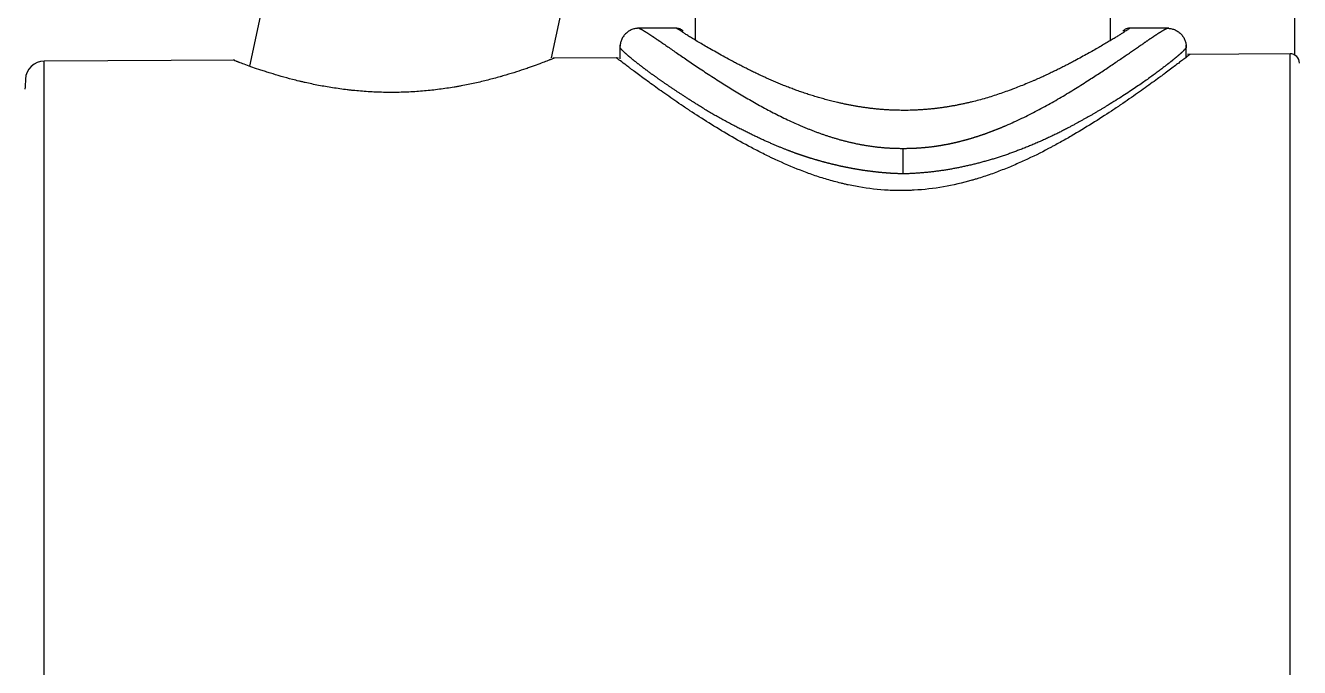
# Model space of a CAD drawing. Header units: millimetres. Extents: x 6110 to 6704, y -2661 to -1821.
# Drawn here: x 6313.88 to 6330.76, y -2224.73 to -2216.23 of the extents above; entities that cross this region are included whole.
import ezdxf

# ---------------------------------------------------------------- set-up
doc = ezdxf.new("R2010")
doc.units = ezdxf.units.MM
doc.header["$LTSCALE"] = 0.1
doc.linetypes.add('HIDDEN2', pattern=[4.7625, 3.175, -1.5875])
doc.layers.add('1', color=4, linetype='HIDDEN2', lineweight=13)
doc.layers.add('DIM', color=3, linetype='Continuous', lineweight=9)

msp = doc.modelspace()

# ---------------------------------------------------------------- hatches: boundary and pattern name
at = {"layer": 'DIM'}
h = msp.add_hatch(dxfattribs=at)
h.set_pattern_fill('ANSI31', color=2)
edge = h.paths.add_edge_path()
edge.add_line((6619.617, -2595.98), (6619.617, -1962.206))
edge.add_line((6634.617, -1966.11), (6619.617, -1966.11))
edge.add_line((6634.617, -2610.98), (6634.617, -1966.11))
edge.add_line((6634.617, -2610.98), (6184.457, -2610.98))
edge.add_line((6619.617, -2595.98), (6184.457, -2595.98))
edge.add_line((6184.457, -2610.98), (6184.457, -2595.98))

# ---------------------------------------------------------------- linework, layer by layer
at = {"layer": '1', "color": 7, "linetype": 'Continuous', "lineweight": -3}
for p, q in [((6322.757, -2170.522), (6322.757, -2216.425)), ((6328.257, -2216.428), (6328.257, -2177.359)), ((6330.696, -2216.622), (6330.696, -2179.129)), ((6317.267, -2214.827), (6316.854, -2216.768)), ((6320.852, -2216.66), (6321.208, -2214.984)), ((6322.511, -2216.267), (6321.99, -2216.267)), ((6329.029, -2216.267), (6328.496, -2216.267)), ((6321.759, -2216.493), (6321.759, -2216.672)), ((6329.259, -2216.651), (6329.259, -2216.493)), ((6330.634, -2216.605), (6329.276, -2216.613)), ((6330.634, -2226.555), (6330.634, -2216.605)), ((6316.656, -2216.688), (6314.133, -2216.703)), ((6314.133, -2226.457), (6314.133, -2216.703)), ((6321.737, -2216.657), (6320.87, -2216.663))]:
    msp.add_line(p, q, dxfattribs=at)
for centre, radius, start, end in [((6330.634, -2216.73), 0.125, 0, 90), ((6314.134, -2216.953), 0.25, 90.3395, 176.9052), ((6399.717, -2221.58), 85.957, 176.90517, 176.9959)]:
    msp.add_arc(centre, radius, start, end, dxfattribs=at)
for points, weights in [([(6322.009, -2216.267), (6321.763, -2216.268), (6321.759, -2216.514)], [1, 0.709732772095, 0.994685985126]), ([(6329.01, -2216.267), (6329.259, -2216.268), (6329.26, -2216.517)], [1, 0.707068831388, 1]), ([(6325.51, -2218.194), (6325.51, -2218), (6325.509, -2217.856)], [1, 0.931937188824, 1])]:
    msp.add_rational_spline(points, weights, degree=2, dxfattribs=at)
for points, knots in [([(6322.009, -2216.267), (6322.01, -2216.267), (6322.01, -2216.267), (6322.011, -2216.267), (6322.011, -2216.267), (6322.012, -2216.268), (6322.013, -2216.268), (6322.014, -2216.268), (6322.015, -2216.268), (6322.015, -2216.268), (6322.016, -2216.269), (6322.017, -2216.269), (6322.018, -2216.269), (6322.019, -2216.27), (6322.021, -2216.27), (6322.022, -2216.271), (6322.023, -2216.271), (6322.024, -2216.272), (6322.026, -2216.272), (6322.027, -2216.273), (6322.028, -2216.274), (6322.03, -2216.274), (6322.031, -2216.275), (6322.033, -2216.276), (6322.034, -2216.277), (6322.036, -2216.277), (6322.038, -2216.278), (6322.039, -2216.279), (6322.041, -2216.28), (6322.043, -2216.281), (6322.045, -2216.282), (6322.046, -2216.283), (6322.048, -2216.284), (6322.05, -2216.285), (6322.052, -2216.286), (6322.054, -2216.287), (6322.057, -2216.289), (6322.059, -2216.29), (6322.061, -2216.291), (6322.063, -2216.293), (6322.065, -2216.294), (6322.068, -2216.295), (6322.07, -2216.297), (6322.072, -2216.298), (6322.075, -2216.3), (6322.077, -2216.301), (6322.08, -2216.303), (6322.083, -2216.304), (6322.085, -2216.306), (6322.088, -2216.307), (6322.091, -2216.309), (6322.093, -2216.311), (6322.096, -2216.313), (6322.099, -2216.314), (6322.102, -2216.316), (6322.105, -2216.318), (6322.108, -2216.32), (6322.111, -2216.322), (6322.114, -2216.324), (6322.117, -2216.326), (6322.12, -2216.328), (6322.123, -2216.33), (6322.127, -2216.332), (6322.13, -2216.334), (6322.133, -2216.336), (6322.137, -2216.339), (6322.14, -2216.341), (6322.143, -2216.343), (6322.147, -2216.345), (6322.15, -2216.348), (6322.154, -2216.35), (6322.158, -2216.352), (6322.161, -2216.355), (6322.165, -2216.357), (6322.169, -2216.36), (6322.173, -2216.362), (6322.177, -2216.365), (6322.18, -2216.368), (6322.184, -2216.37), (6322.188, -2216.373), (6322.192, -2216.376), (6322.197, -2216.378), (6322.201, -2216.381), (6322.205, -2216.384), (6322.209, -2216.387), (6322.213, -2216.39), (6322.218, -2216.393), (6322.222, -2216.395), (6322.226, -2216.398), (6322.231, -2216.401), (6322.235, -2216.404), (6322.24, -2216.408), (6322.244, -2216.411), (6322.249, -2216.414), (6322.254, -2216.417), (6322.258, -2216.42), (6322.263, -2216.423), (6322.268, -2216.427), (6322.273, -2216.43), (6322.278, -2216.433), (6322.283, -2216.437), (6322.288, -2216.44), (6322.293, -2216.443), (6322.298, -2216.447), (6322.303, -2216.45), (6322.308, -2216.454), (6322.313, -2216.457), (6322.318, -2216.461), (6322.358, -2216.488), (6322.437, -2216.543), (6322.57, -2216.635), (6322.719, -2216.736), (6322.883, -2216.846), (6323.03, -2216.94), (6323.148, -2217.016), (6323.233, -2217.068), (6323.319, -2217.121), (6323.406, -2217.173), (6323.494, -2217.225), (6323.583, -2217.275), (6323.674, -2217.325), (6323.766, -2217.373), (6323.859, -2217.421), (6323.953, -2217.467), (6324.048, -2217.511), (6324.12, -2217.543), (6324.166, -2217.562), (6324.187, -2217.571), (6324.207, -2217.58), (6324.228, -2217.588), (6324.249, -2217.597), (6324.269, -2217.605), (6324.29, -2217.613), (6324.311, -2217.621), (6324.332, -2217.629), (6324.352, -2217.637), (6324.373, -2217.645), (6324.394, -2217.652), (6324.414, -2217.66), (6324.435, -2217.667), (6324.456, -2217.674), (6324.477, -2217.681), (6324.497, -2217.688), (6324.518, -2217.695), (6324.539, -2217.702), (6324.559, -2217.708), (6324.58, -2217.715), (6324.601, -2217.721), (6324.621, -2217.727), (6324.642, -2217.733), (6324.663, -2217.739), (6324.683, -2217.745), (6324.704, -2217.75), (6324.725, -2217.756), (6324.745, -2217.761), (6324.766, -2217.766), (6324.787, -2217.771), (6324.808, -2217.776), (6324.828, -2217.781), (6324.849, -2217.786), (6324.87, -2217.79), (6324.89, -2217.795), (6324.911, -2217.799), (6324.932, -2217.803), (6324.952, -2217.807), (6324.973, -2217.81), (6324.994, -2217.814), (6325.014, -2217.818), (6325.035, -2217.821), (6325.055, -2217.824), (6325.076, -2217.827), (6325.097, -2217.83), (6325.117, -2217.833), (6325.138, -2217.835), (6325.159, -2217.838), (6325.179, -2217.84), (6325.2, -2217.842), (6325.221, -2217.844), (6325.241, -2217.846), (6325.262, -2217.848), (6325.283, -2217.849), (6325.303, -2217.851), (6325.324, -2217.852), (6325.344, -2217.853), (6325.365, -2217.854), (6325.386, -2217.855), (6325.406, -2217.856), (6325.427, -2217.856), (6325.448, -2217.856), (6325.468, -2217.857), (6325.489, -2217.857), (6325.503, -2217.857), (6325.509, -2217.857)], [0, 0, 0, 0, 0.002262, 0.004523, 0.006785, 0.009047, 0.011308, 0.013571, 0.015833, 0.018095, 0.020358, 0.022621, 0.024885, 0.027148, 0.029412, 0.031677, 0.033942, 0.036207, 0.038473, 0.040739, 0.043005, 0.045273, 0.04754, 0.049809, 0.052078, 0.054347, 0.056617, 0.058888, 0.06116, 0.063432, 0.065705, 0.067979, 0.070254, 0.07253, 0.074806, 0.077083, 0.079361, 0.081641, 0.083921, 0.086202, 0.088484, 0.090767, 0.093051, 0.095336, 0.097622, 0.09991, 0.102198, 0.104488, 0.106779, 0.109071, 0.111365, 0.11366, 0.115956, 0.118253, 0.120552, 0.122852, 0.125153, 0.127456, 0.129761, 0.132067, 0.134374, 0.136683, 0.138993, 0.141305, 0.143619, 0.145934, 0.148251, 0.150569, 0.152889, 0.155211, 0.157535, 0.15986, 0.162187, 0.164516, 0.166847, 0.16918, 0.171514, 0.173851, 0.176189, 0.178529, 0.180871, 0.183216, 0.185562, 0.18791, 0.19026, 0.192613, 0.194967, 0.197324, 0.199683, 0.202044, 0.204407, 0.206772, 0.20914, 0.21151, 0.213882, 0.216256, 0.218633, 0.221012, 0.223394, 0.225777, 0.228164, 0.230553, 0.232944, 0.235337, 0.237734, 0.240132, 0.242533, 0.244937, 0.247344, 0.296539, 0.346003, 0.395911, 0.44643, 0.497724, 0.52031, 0.542574, 0.56453, 0.586192, 0.607573, 0.628689, 0.649554, 0.670184, 0.690596, 0.710807, 0.730834, 0.750695, 0.754911, 0.759108, 0.763286, 0.767446, 0.771588, 0.775712, 0.779817, 0.783905, 0.787976, 0.79203, 0.796067, 0.800087, 0.80409, 0.808077, 0.812049, 0.816004, 0.819945, 0.82387, 0.827779, 0.831675, 0.835556, 0.839422, 0.843275, 0.847114, 0.85094, 0.854752, 0.858552, 0.862339, 0.866114, 0.869877, 0.873629, 0.877369, 0.881098, 0.884816, 0.888523, 0.892221, 0.895908, 0.899586, 0.903255, 0.906915, 0.910566, 0.914209, 0.917844, 0.921471, 0.925091, 0.928704, 0.93231, 0.935909, 0.939503, 0.943091, 0.946674, 0.950251, 0.953824, 0.957393, 0.960957, 0.964518, 0.968076, 0.97163, 0.975182, 0.978732, 0.982279, 0.985825, 0.98937, 0.992914, 0.996457, 1, 1, 1, 1]), ([(6328.51, -2216.267), (6328.51, -2216.267), (6328.51, -2216.267), (6328.508, -2216.269), (6328.499, -2216.276), (6328.485, -2216.285), (6328.465, -2216.299), (6328.439, -2216.316), (6328.408, -2216.336), (6328.371, -2216.359), (6328.328, -2216.386), (6328.28, -2216.415), (6328.226, -2216.448), (6328.166, -2216.483), (6328.1, -2216.521), (6328.029, -2216.562), (6327.953, -2216.605), (6327.87, -2216.65), (6327.803, -2216.686), (6327.755, -2216.712), (6327.727, -2216.727), (6327.698, -2216.742), (6327.669, -2216.757), (6327.64, -2216.772), (6327.61, -2216.787), (6327.58, -2216.802), (6327.55, -2216.817), (6327.519, -2216.832), (6327.487, -2216.847), (6327.456, -2216.862), (6327.423, -2216.878), (6327.391, -2216.893), (6327.358, -2216.908), (6327.324, -2216.923), (6327.291, -2216.938), (6327.256, -2216.953), (6327.205, -2216.975), (6327.136, -2217.005), (6327.049, -2217.04), (6326.961, -2217.074), (6326.872, -2217.106), (6326.784, -2217.137), (6326.694, -2217.166), (6326.604, -2217.193), (6326.513, -2217.219), (6326.437, -2217.238), (6326.375, -2217.253), (6326.328, -2217.263), (6326.281, -2217.273), (6326.235, -2217.283), (6326.188, -2217.292), (6326.141, -2217.3), (6326.094, -2217.308), (6326.047, -2217.315), (6326, -2217.322), (6325.954, -2217.328), (6325.907, -2217.333), (6325.86, -2217.338), (6325.813, -2217.342), (6325.766, -2217.345), (6325.719, -2217.348), (6325.672, -2217.351), (6325.625, -2217.353), (6325.578, -2217.354), (6325.531, -2217.354), (6325.485, -2217.354), (6325.438, -2217.353), (6325.391, -2217.352), (6325.344, -2217.35), (6325.297, -2217.348), (6325.25, -2217.344), (6325.203, -2217.341), (6325.156, -2217.336), (6325.109, -2217.331), (6325.062, -2217.326), (6325.015, -2217.319), (6324.968, -2217.313), (6324.921, -2217.305), (6324.874, -2217.297), (6324.827, -2217.289), (6324.78, -2217.28), (6324.733, -2217.27), (6324.686, -2217.26), (6324.63, -2217.247), (6324.567, -2217.232), (6324.495, -2217.213), (6324.425, -2217.194), (6324.356, -2217.174), (6324.287, -2217.153), (6324.219, -2217.131), (6324.152, -2217.108), (6324.086, -2217.085), (6324.021, -2217.06), (6323.957, -2217.036), (6323.893, -2217.01), (6323.83, -2216.984), (6323.768, -2216.957), (6323.707, -2216.93), (6323.647, -2216.903), (6323.588, -2216.875), (6323.529, -2216.847), (6323.472, -2216.819), (6323.415, -2216.79), (6323.359, -2216.762), (6323.304, -2216.733), (6323.233, -2216.695), (6323.147, -2216.65), (6323.053, -2216.597), (6322.965, -2216.548), (6322.886, -2216.502), (6322.814, -2216.46), (6322.749, -2216.421), (6322.692, -2216.386), (6322.643, -2216.355), (6322.602, -2216.328), (6322.568, -2216.306), (6322.541, -2216.289), (6322.523, -2216.276), (6322.512, -2216.269), (6322.51, -2216.267), (6322.51, -2216.267)], [0, 0, 0, 0, 0.002467, 0.016317, 0.030077, 0.043771, 0.057424, 0.07106, 0.084706, 0.098386, 0.112124, 0.125946, 0.139875, 0.153936, 0.16815, 0.18254, 0.197128, 0.211934, 0.226977, 0.231563, 0.236145, 0.240723, 0.245297, 0.249869, 0.25444, 0.259009, 0.263578, 0.268147, 0.272718, 0.27729, 0.281865, 0.286443, 0.291024, 0.295611, 0.300202, 0.3048, 0.309404, 0.320715, 0.331828, 0.342752, 0.353501, 0.364085, 0.374518, 0.384812, 0.394982, 0.405041, 0.410147, 0.415218, 0.420255, 0.425261, 0.430237, 0.435184, 0.440106, 0.445003, 0.449878, 0.454733, 0.459569, 0.464388, 0.469194, 0.473986, 0.478769, 0.483543, 0.488311, 0.493075, 0.497836, 0.502598, 0.507362, 0.51213, 0.516904, 0.521687, 0.52648, 0.531286, 0.536106, 0.540943, 0.545798, 0.550674, 0.555572, 0.560494, 0.565443, 0.570419, 0.575426, 0.580465, 0.585536, 0.590644, 0.598527, 0.606405, 0.614282, 0.622163, 0.630055, 0.637963, 0.645892, 0.653847, 0.661834, 0.669858, 0.677924, 0.686037, 0.694202, 0.702425, 0.710709, 0.71906, 0.727482, 0.73598, 0.744557, 0.753219, 0.761969, 0.770812, 0.788207, 0.805314, 0.822167, 0.8388, 0.855248, 0.871549, 0.887741, 0.903861, 0.919951, 0.936048, 0.952193, 0.968424, 0.984781, 1, 1, 1, 1]), ([(6322.598, -2216.304), (6322.592, -2216.298), (6322.579, -2216.287), (6322.556, -2216.276), (6322.533, -2216.269), (6322.517, -2216.268), (6322.51, -2216.268)], [0, 0, 0, 0, 0.26286, 0.520028, 0.766892, 1, 1, 1, 1]), ([(6325.509, -2217.857), (6325.513, -2217.857), (6325.521, -2217.857), (6325.532, -2217.857), (6325.544, -2217.857), (6325.555, -2217.857), (6325.567, -2217.856), (6325.578, -2217.856), (6325.589, -2217.856), (6325.601, -2217.856), (6325.612, -2217.856), (6325.624, -2217.855), (6325.635, -2217.855), (6325.646, -2217.854), (6325.658, -2217.854), (6325.669, -2217.853), (6325.681, -2217.853), (6325.692, -2217.852), (6325.704, -2217.851), (6325.715, -2217.851), (6325.726, -2217.85), (6325.738, -2217.849), (6325.749, -2217.848), (6325.761, -2217.847), (6325.772, -2217.847), (6325.784, -2217.846), (6325.795, -2217.845), (6325.806, -2217.843), (6325.818, -2217.842), (6325.829, -2217.841), (6325.841, -2217.84), (6325.852, -2217.839), (6325.864, -2217.837), (6325.875, -2217.836), (6325.886, -2217.835), (6325.898, -2217.833), (6325.909, -2217.832), (6325.921, -2217.83), (6325.932, -2217.829), (6325.944, -2217.827), (6325.955, -2217.825), (6325.966, -2217.824), (6325.978, -2217.822), (6325.989, -2217.82), (6326.001, -2217.818), (6326.012, -2217.816), (6326.024, -2217.814), (6326.035, -2217.812), (6326.047, -2217.81), (6326.058, -2217.808), (6326.069, -2217.806), (6326.081, -2217.804), (6326.092, -2217.802), (6326.104, -2217.8), (6326.115, -2217.797), (6326.127, -2217.795), (6326.138, -2217.793), (6326.15, -2217.79), (6326.161, -2217.788), (6326.172, -2217.785), (6326.184, -2217.783), (6326.195, -2217.78), (6326.207, -2217.777), (6326.218, -2217.775), (6326.23, -2217.772), (6326.241, -2217.769), (6326.253, -2217.766), (6326.264, -2217.764), (6326.275, -2217.761), (6326.287, -2217.758), (6326.298, -2217.755), (6326.31, -2217.752), (6326.321, -2217.749), (6326.333, -2217.745), (6326.344, -2217.742), (6326.356, -2217.739), (6326.367, -2217.736), (6326.379, -2217.733), (6326.39, -2217.729), (6326.402, -2217.726), (6326.413, -2217.723), (6326.424, -2217.719), (6326.436, -2217.716), (6326.447, -2217.712), (6326.459, -2217.708), (6326.47, -2217.705), (6326.482, -2217.701), (6326.493, -2217.698), (6326.505, -2217.694), (6326.516, -2217.69), (6326.528, -2217.686), (6326.539, -2217.682), (6326.551, -2217.679), (6326.562, -2217.675), (6326.574, -2217.671), (6326.585, -2217.667), (6326.597, -2217.663), (6326.608, -2217.658), (6326.619, -2217.654), (6326.631, -2217.65), (6326.642, -2217.646), (6326.654, -2217.642), (6326.665, -2217.637), (6326.677, -2217.633), (6326.688, -2217.629), (6326.7, -2217.624), (6326.711, -2217.62), (6326.723, -2217.616), (6326.734, -2217.611), (6326.746, -2217.607), (6326.757, -2217.602), (6326.769, -2217.597), (6326.78, -2217.593), (6326.792, -2217.588), (6326.803, -2217.583), (6326.815, -2217.579), (6326.826, -2217.574), (6326.838, -2217.569), (6326.849, -2217.564), (6326.861, -2217.559), (6326.904, -2217.541), (6326.978, -2217.508), (6327.082, -2217.459), (6327.184, -2217.409), (6327.285, -2217.357), (6327.385, -2217.304), (6327.483, -2217.249), (6327.58, -2217.193), (6327.675, -2217.136), (6327.769, -2217.079), (6327.862, -2217.021), (6327.949, -2216.966), (6328.03, -2216.914), (6328.104, -2216.866), (6328.176, -2216.818), (6328.245, -2216.773), (6328.311, -2216.728), (6328.374, -2216.685), (6328.435, -2216.644), (6328.493, -2216.604), (6328.548, -2216.566), (6328.6, -2216.53), (6328.65, -2216.496), (6328.685, -2216.472), (6328.707, -2216.456), (6328.718, -2216.449), (6328.729, -2216.442), (6328.739, -2216.435), (6328.749, -2216.428), (6328.759, -2216.421), (6328.769, -2216.414), (6328.779, -2216.408), (6328.788, -2216.401), (6328.797, -2216.395), (6328.806, -2216.389), (6328.815, -2216.383), (6328.824, -2216.377), (6328.832, -2216.372), (6328.841, -2216.366), (6328.849, -2216.361), (6328.857, -2216.356), (6328.864, -2216.35), (6328.872, -2216.346), (6328.879, -2216.341), (6328.886, -2216.336), (6328.893, -2216.332), (6328.9, -2216.327), (6328.906, -2216.323), (6328.913, -2216.319), (6328.919, -2216.315), (6328.925, -2216.311), (6328.93, -2216.308), (6328.936, -2216.304), (6328.941, -2216.301), (6328.947, -2216.298), (6328.952, -2216.295), (6328.956, -2216.292), (6328.961, -2216.29), (6328.965, -2216.287), (6328.97, -2216.285), (6328.974, -2216.282), (6328.977, -2216.28), (6328.981, -2216.278), (6328.984, -2216.277), (6328.988, -2216.275), (6328.991, -2216.273), (6328.994, -2216.272), (6328.996, -2216.271), (6328.999, -2216.27), (6329.001, -2216.269), (6329.003, -2216.268), (6329.005, -2216.268), (6329.007, -2216.268), (6329.008, -2216.267), (6329.009, -2216.267), (6329.009, -2216.267)], [0, 0, 0, 0, 0.001961, 0.003921, 0.005882, 0.007843, 0.009804, 0.011765, 0.013727, 0.015689, 0.017652, 0.019615, 0.021579, 0.023544, 0.025509, 0.027475, 0.029441, 0.031409, 0.033377, 0.035347, 0.037317, 0.039289, 0.041262, 0.043236, 0.045212, 0.047188, 0.049166, 0.051146, 0.053127, 0.05511, 0.057094, 0.05908, 0.061068, 0.063057, 0.065049, 0.067042, 0.069037, 0.071035, 0.073034, 0.075036, 0.077039, 0.079045, 0.081054, 0.083064, 0.085077, 0.087093, 0.089111, 0.091132, 0.093155, 0.095181, 0.09721, 0.099241, 0.101276, 0.103313, 0.105353, 0.107396, 0.109442, 0.111492, 0.113544, 0.1156, 0.117659, 0.119721, 0.121787, 0.123856, 0.125929, 0.128005, 0.130084, 0.132168, 0.134255, 0.136345, 0.13844, 0.140538, 0.14264, 0.144746, 0.146856, 0.14897, 0.151088, 0.15321, 0.155336, 0.157466, 0.159601, 0.16174, 0.163883, 0.166031, 0.168183, 0.170339, 0.1725, 0.174666, 0.176836, 0.179011, 0.18119, 0.183374, 0.185563, 0.187757, 0.189955, 0.192159, 0.194367, 0.196581, 0.198799, 0.201023, 0.203251, 0.205485, 0.207724, 0.209968, 0.212217, 0.214472, 0.216732, 0.218997, 0.221268, 0.223544, 0.225826, 0.228113, 0.230406, 0.232704, 0.235008, 0.237318, 0.239634, 0.241955, 0.244282, 0.246614, 0.248953, 0.270588, 0.292431, 0.314505, 0.336834, 0.359438, 0.38234, 0.405559, 0.429115, 0.453027, 0.477311, 0.501986, 0.523443, 0.544765, 0.565964, 0.587052, 0.60804, 0.628941, 0.649766, 0.670529, 0.691241, 0.711915, 0.732564, 0.7532, 0.758216, 0.763223, 0.768218, 0.773204, 0.778179, 0.783145, 0.788102, 0.793049, 0.797986, 0.802915, 0.807836, 0.812747, 0.817651, 0.822546, 0.827433, 0.832313, 0.837186, 0.842051, 0.846909, 0.85176, 0.856605, 0.861443, 0.866275, 0.871102, 0.875922, 0.880737, 0.885547, 0.890352, 0.895152, 0.899948, 0.904739, 0.909526, 0.914309, 0.919088, 0.923864, 0.928637, 0.933407, 0.938174, 0.942938, 0.947701, 0.952461, 0.957219, 0.961976, 0.966731, 0.971485, 0.976239, 0.980991, 0.985744, 0.990496, 0.995248, 1, 1, 1, 1]), ([(6328.509, -2216.267), (6328.502, -2216.267), (6328.486, -2216.269), (6328.463, -2216.275), (6328.44, -2216.287), (6328.427, -2216.298), (6328.421, -2216.304)], [0, 0, 0, 0, 0.23308, 0.480082, 0.737322, 1, 1, 1, 1]), ([(6325.509, -2218.194), (6325.505, -2218.194), (6325.497, -2218.194), (6325.485, -2218.194), (6325.472, -2218.193), (6325.46, -2218.193), (6325.448, -2218.192), (6325.435, -2218.192), (6325.423, -2218.191), (6325.41, -2218.191), (6325.398, -2218.19), (6325.385, -2218.19), (6325.373, -2218.189), (6325.36, -2218.188), (6325.348, -2218.188), (6325.335, -2218.187), (6325.322, -2218.186), (6325.31, -2218.185), (6325.297, -2218.184), (6325.285, -2218.183), (6325.272, -2218.182), (6325.259, -2218.181), (6325.247, -2218.18), (6325.234, -2218.179), (6325.221, -2218.178), (6325.208, -2218.176), (6325.196, -2218.175), (6325.183, -2218.174), (6325.17, -2218.173), (6325.157, -2218.171), (6325.145, -2218.17), (6325.132, -2218.168), (6325.119, -2218.167), (6325.106, -2218.165), (6325.093, -2218.164), (6325.081, -2218.162), (6325.068, -2218.16), (6325.055, -2218.159), (6325.042, -2218.157), (6325.029, -2218.155), (6325.016, -2218.153), (6325.003, -2218.152), (6324.99, -2218.15), (6324.977, -2218.148), (6324.964, -2218.146), (6324.952, -2218.144), (6324.939, -2218.142), (6324.926, -2218.14), (6324.913, -2218.137), (6324.9, -2218.135), (6324.887, -2218.133), (6324.874, -2218.131), (6324.861, -2218.128), (6324.847, -2218.126), (6324.834, -2218.124), (6324.821, -2218.121), (6324.808, -2218.119), (6324.795, -2218.116), (6324.782, -2218.114), (6324.769, -2218.111), (6324.756, -2218.109), (6324.743, -2218.106), (6324.73, -2218.103), (6324.717, -2218.1), (6324.704, -2218.098), (6324.69, -2218.095), (6324.677, -2218.092), (6324.664, -2218.089), (6324.651, -2218.086), (6324.638, -2218.083), (6324.625, -2218.08), (6324.612, -2218.077), (6324.598, -2218.074), (6324.585, -2218.071), (6324.572, -2218.067), (6324.559, -2218.064), (6324.546, -2218.061), (6324.532, -2218.058), (6324.519, -2218.054), (6324.506, -2218.051), (6324.493, -2218.047), (6324.48, -2218.044), (6324.466, -2218.04), (6324.453, -2218.037), (6324.44, -2218.033), (6324.427, -2218.03), (6324.414, -2218.026), (6324.4, -2218.022), (6324.387, -2218.018), (6324.374, -2218.015), (6324.361, -2218.011), (6324.348, -2218.007), (6324.334, -2218.003), (6324.321, -2217.999), (6324.308, -2217.995), (6324.295, -2217.991), (6324.281, -2217.987), (6324.268, -2217.983), (6324.255, -2217.979), (6324.242, -2217.974), (6324.229, -2217.97), (6324.215, -2217.966), (6324.202, -2217.961), (6324.189, -2217.957), (6324.176, -2217.953), (6324.162, -2217.948), (6324.149, -2217.944), (6324.136, -2217.939), (6324.123, -2217.935), (6324.11, -2217.93), (6324.097, -2217.925), (6324.083, -2217.921), (6324.07, -2217.916), (6324.057, -2217.911), (6324.044, -2217.906), (6324.031, -2217.901), (6324.017, -2217.896), (6324.004, -2217.892), (6323.991, -2217.887), (6323.978, -2217.882), (6323.957, -2217.874), (6323.928, -2217.862), (6323.891, -2217.847), (6323.852, -2217.831), (6323.811, -2217.814), (6323.768, -2217.795), (6323.724, -2217.776), (6323.678, -2217.756), (6323.631, -2217.734), (6323.583, -2217.712), (6323.533, -2217.688), (6323.481, -2217.663), (6323.429, -2217.638), (6323.375, -2217.611), (6323.32, -2217.583), (6323.264, -2217.554), (6323.208, -2217.524), (6323.15, -2217.493), (6323.092, -2217.461), (6323.033, -2217.428), (6322.973, -2217.394), (6322.913, -2217.358), (6322.853, -2217.322), (6322.807, -2217.293), (6322.774, -2217.272), (6322.754, -2217.26), (6322.734, -2217.247), (6322.715, -2217.235), (6322.696, -2217.223), (6322.677, -2217.211), (6322.659, -2217.199), (6322.64, -2217.187), (6322.622, -2217.175), (6322.604, -2217.163), (6322.586, -2217.152), (6322.569, -2217.14), (6322.552, -2217.129), (6322.535, -2217.118), (6322.518, -2217.107), (6322.501, -2217.096), (6322.485, -2217.085), (6322.469, -2217.074), (6322.453, -2217.063), (6322.437, -2217.053), (6322.421, -2217.042), (6322.406, -2217.032), (6322.391, -2217.022), (6322.376, -2217.012), (6322.362, -2217.002), (6322.347, -2216.992), (6322.333, -2216.982), (6322.319, -2216.972), (6322.305, -2216.963), (6322.292, -2216.953), (6322.278, -2216.944), (6322.265, -2216.935), (6322.252, -2216.925), (6322.239, -2216.916), (6322.227, -2216.907), (6322.214, -2216.898), (6322.202, -2216.89), (6322.19, -2216.881), (6322.178, -2216.873), (6322.167, -2216.864), (6322.156, -2216.856), (6322.144, -2216.848), (6322.133, -2216.84), (6322.123, -2216.832), (6322.112, -2216.824), (6322.102, -2216.816), (6322.091, -2216.808), (6322.081, -2216.801), (6322.071, -2216.793), (6322.062, -2216.786), (6322.052, -2216.779), (6322.043, -2216.772), (6322.033, -2216.764), (6322.023, -2216.756), (6322.012, -2216.748), (6322.002, -2216.74), (6321.992, -2216.732), (6321.982, -2216.724), (6321.972, -2216.716), (6321.962, -2216.708), (6321.953, -2216.701), (6321.944, -2216.694), (6321.935, -2216.687), (6321.926, -2216.68), (6321.918, -2216.673), (6321.91, -2216.666), (6321.902, -2216.659), (6321.894, -2216.653), (6321.886, -2216.647), (6321.879, -2216.641), (6321.872, -2216.635), (6321.865, -2216.629), (6321.859, -2216.623), (6321.852, -2216.617), (6321.846, -2216.612), (6321.84, -2216.607), (6321.834, -2216.602), (6321.829, -2216.597), (6321.823, -2216.592), (6321.818, -2216.587), (6321.813, -2216.582), (6321.809, -2216.578), (6321.804, -2216.574), (6321.8, -2216.57), (6321.796, -2216.566), (6321.792, -2216.562), (6321.789, -2216.558), (6321.785, -2216.555), (6321.782, -2216.551), (6321.779, -2216.548), (6321.776, -2216.545), (6321.774, -2216.542), (6321.772, -2216.539), (6321.769, -2216.536), (6321.768, -2216.534), (6321.766, -2216.531), (6321.764, -2216.529), (6321.763, -2216.527), (6321.762, -2216.525), (6321.761, -2216.523), (6321.76, -2216.521), (6321.76, -2216.52), (6321.76, -2216.519), (6321.76, -2216.518), (6321.759, -2216.517)], [0, 0, 0, 0, 0.002005, 0.004013, 0.006024, 0.008038, 0.010055, 0.012075, 0.014099, 0.016125, 0.018154, 0.020187, 0.022222, 0.024261, 0.026303, 0.028349, 0.030397, 0.032449, 0.034504, 0.036562, 0.038624, 0.040689, 0.042757, 0.044829, 0.046904, 0.048982, 0.051064, 0.05315, 0.055239, 0.057331, 0.059427, 0.061526, 0.063629, 0.065735, 0.067845, 0.069959, 0.072076, 0.074197, 0.076322, 0.07845, 0.080582, 0.082717, 0.084857, 0.087, 0.089146, 0.091297, 0.093451, 0.095609, 0.097771, 0.099937, 0.102107, 0.10428, 0.106458, 0.108639, 0.110824, 0.113014, 0.115207, 0.117404, 0.119605, 0.12181, 0.124019, 0.126233, 0.12845, 0.130671, 0.132897, 0.135126, 0.13736, 0.139597, 0.141839, 0.144085, 0.146336, 0.14859, 0.150849, 0.153112, 0.155379, 0.15765, 0.159926, 0.162205, 0.16449, 0.166778, 0.169071, 0.171368, 0.173669, 0.175975, 0.178285, 0.1806, 0.182919, 0.185243, 0.18757, 0.189903, 0.19224, 0.194581, 0.196927, 0.199277, 0.201631, 0.203991, 0.206355, 0.208723, 0.211096, 0.213473, 0.215855, 0.218242, 0.220634, 0.223029, 0.22543, 0.227835, 0.230245, 0.23266, 0.235079, 0.237503, 0.239932, 0.242365, 0.244803, 0.247246, 0.249694, 0.252146, 0.254604, 0.257066, 0.259532, 0.262004, 0.26448, 0.271254, 0.278411, 0.285954, 0.293882, 0.302195, 0.310893, 0.319978, 0.329448, 0.339303, 0.349545, 0.360173, 0.371187, 0.382587, 0.394374, 0.406547, 0.419106, 0.432051, 0.445384, 0.459102, 0.473207, 0.487699, 0.502578, 0.517843, 0.522992, 0.52812, 0.533227, 0.538312, 0.543376, 0.548418, 0.55344, 0.55844, 0.563419, 0.568376, 0.573313, 0.578228, 0.583122, 0.587995, 0.592847, 0.597677, 0.602487, 0.607275, 0.612043, 0.616789, 0.621515, 0.626219, 0.630903, 0.635566, 0.640208, 0.644829, 0.649429, 0.654008, 0.658567, 0.663104, 0.667621, 0.672118, 0.676593, 0.681048, 0.685483, 0.689897, 0.69429, 0.698663, 0.703015, 0.707347, 0.711658, 0.715949, 0.72022, 0.72447, 0.7287, 0.732909, 0.737099, 0.741268, 0.745417, 0.749546, 0.753655, 0.757744, 0.761812, 0.766775, 0.771724, 0.776661, 0.781584, 0.786494, 0.791392, 0.796276, 0.801148, 0.806008, 0.810854, 0.815689, 0.820511, 0.825321, 0.830118, 0.834904, 0.839677, 0.844439, 0.849189, 0.853927, 0.858654, 0.863369, 0.868073, 0.872766, 0.877447, 0.882117, 0.886776, 0.891425, 0.896062, 0.900689, 0.905306, 0.909912, 0.914507, 0.919092, 0.923668, 0.928233, 0.932788, 0.937333, 0.941869, 0.946395, 0.950911, 0.955419, 0.959916, 0.964405, 0.968885, 0.973356, 0.977818, 0.982271, 0.986716, 0.991152, 0.99558, 1, 1, 1, 1]), ([(6329.259, -2216.517), (6329.259, -2216.518), (6329.259, -2216.518), (6329.259, -2216.519), (6329.259, -2216.519), (6329.259, -2216.52), (6329.259, -2216.521), (6329.258, -2216.522), (6329.258, -2216.523), (6329.258, -2216.524), (6329.257, -2216.525), (6329.257, -2216.526), (6329.256, -2216.527), (6329.255, -2216.528), (6329.255, -2216.529), (6329.254, -2216.53), (6329.253, -2216.531), (6329.252, -2216.533), (6329.251, -2216.534), (6329.25, -2216.535), (6329.249, -2216.537), (6329.248, -2216.538), (6329.247, -2216.54), (6329.246, -2216.541), (6329.245, -2216.543), (6329.243, -2216.544), (6329.242, -2216.546), (6329.24, -2216.547), (6329.239, -2216.549), (6329.237, -2216.551), (6329.236, -2216.553), (6329.234, -2216.554), (6329.232, -2216.556), (6329.23, -2216.558), (6329.228, -2216.56), (6329.226, -2216.562), (6329.224, -2216.564), (6329.222, -2216.566), (6329.22, -2216.568), (6329.218, -2216.57), (6329.216, -2216.573), (6329.214, -2216.575), (6329.211, -2216.577), (6329.209, -2216.579), (6329.206, -2216.582), (6329.204, -2216.584), (6329.201, -2216.587), (6329.199, -2216.589), (6329.196, -2216.592), (6329.193, -2216.594), (6329.19, -2216.597), (6329.187, -2216.599), (6329.184, -2216.602), (6329.181, -2216.605), (6329.178, -2216.607), (6329.175, -2216.61), (6329.172, -2216.613), (6329.169, -2216.616), (6329.165, -2216.619), (6329.162, -2216.622), (6329.158, -2216.625), (6329.155, -2216.628), (6329.151, -2216.631), (6329.148, -2216.634), (6329.144, -2216.637), (6329.14, -2216.64), (6329.136, -2216.644), (6329.132, -2216.647), (6329.129, -2216.65), (6329.124, -2216.654), (6329.12, -2216.657), (6329.116, -2216.66), (6329.112, -2216.664), (6329.108, -2216.667), (6329.103, -2216.671), (6329.099, -2216.675), (6329.095, -2216.678), (6329.09, -2216.682), (6329.085, -2216.686), (6329.081, -2216.689), (6329.076, -2216.693), (6329.071, -2216.697), (6329.066, -2216.701), (6329.062, -2216.705), (6329.057, -2216.709), (6329.052, -2216.713), (6329.046, -2216.717), (6329.041, -2216.721), (6329.036, -2216.725), (6329.031, -2216.729), (6329.025, -2216.733), (6329.02, -2216.738), (6329.015, -2216.742), (6329.009, -2216.746), (6329.003, -2216.751), (6328.998, -2216.755), (6328.992, -2216.759), (6328.975, -2216.773), (6328.945, -2216.796), (6328.898, -2216.831), (6328.847, -2216.869), (6328.791, -2216.91), (6328.729, -2216.955), (6328.661, -2217.002), (6328.587, -2217.053), (6328.507, -2217.106), (6328.42, -2217.163), (6328.325, -2217.223), (6328.248, -2217.271), (6328.191, -2217.305), (6328.158, -2217.325), (6328.124, -2217.346), (6328.09, -2217.366), (6328.055, -2217.386), (6328.02, -2217.406), (6327.985, -2217.426), (6327.949, -2217.447), (6327.913, -2217.467), (6327.876, -2217.487), (6327.839, -2217.508), (6327.802, -2217.528), (6327.764, -2217.549), (6327.726, -2217.569), (6327.691, -2217.588), (6327.661, -2217.603), (6327.635, -2217.617), (6327.609, -2217.63), (6327.583, -2217.643), (6327.557, -2217.656), (6327.53, -2217.669), (6327.504, -2217.682), (6327.477, -2217.695), (6327.45, -2217.708), (6327.422, -2217.721), (6327.395, -2217.733), (6327.367, -2217.746), (6327.34, -2217.758), (6327.312, -2217.77), (6327.283, -2217.783), (6327.255, -2217.795), (6327.227, -2217.807), (6327.198, -2217.819), (6327.169, -2217.831), (6327.14, -2217.842), (6327.111, -2217.854), (6327.082, -2217.866), (6327.053, -2217.877), (6327.025, -2217.887), (6326.998, -2217.898), (6326.972, -2217.908), (6326.945, -2217.917), (6326.918, -2217.927), (6326.891, -2217.937), (6326.864, -2217.946), (6326.836, -2217.955), (6326.809, -2217.964), (6326.782, -2217.973), (6326.755, -2217.981), (6326.728, -2217.99), (6326.701, -2217.998), (6326.674, -2218.006), (6326.647, -2218.014), (6326.62, -2218.022), (6326.593, -2218.029), (6326.566, -2218.037), (6326.539, -2218.044), (6326.512, -2218.051), (6326.485, -2218.058), (6326.458, -2218.065), (6326.431, -2218.071), (6326.404, -2218.078), (6326.377, -2218.084), (6326.35, -2218.09), (6326.323, -2218.096), (6326.296, -2218.102), (6326.269, -2218.107), (6326.242, -2218.113), (6326.215, -2218.118), (6326.189, -2218.123), (6326.162, -2218.128), (6326.135, -2218.133), (6326.109, -2218.137), (6326.082, -2218.141), (6326.055, -2218.146), (6326.029, -2218.15), (6326.002, -2218.154), (6325.976, -2218.157), (6325.95, -2218.161), (6325.923, -2218.164), (6325.897, -2218.167), (6325.871, -2218.17), (6325.844, -2218.173), (6325.818, -2218.176), (6325.792, -2218.178), (6325.766, -2218.181), (6325.74, -2218.183), (6325.714, -2218.185), (6325.689, -2218.186), (6325.663, -2218.188), (6325.637, -2218.19), (6325.611, -2218.191), (6325.586, -2218.192), (6325.56, -2218.193), (6325.535, -2218.194), (6325.518, -2218.194), (6325.51, -2218.194)], [0, 0, 0, 0, 0.002347, 0.004697, 0.007048, 0.009402, 0.011759, 0.014117, 0.016478, 0.018841, 0.021206, 0.023574, 0.025944, 0.028316, 0.030691, 0.033068, 0.035447, 0.037829, 0.040214, 0.042601, 0.04499, 0.047382, 0.049776, 0.052173, 0.054572, 0.056974, 0.059379, 0.061786, 0.064196, 0.066609, 0.069024, 0.071441, 0.073862, 0.076285, 0.078711, 0.08114, 0.083571, 0.086005, 0.088442, 0.090882, 0.093324, 0.095769, 0.098217, 0.100669, 0.103122, 0.105579, 0.108039, 0.110501, 0.112967, 0.115435, 0.117907, 0.120381, 0.122859, 0.125339, 0.127823, 0.130309, 0.132799, 0.135291, 0.137787, 0.140286, 0.142788, 0.145293, 0.147801, 0.150312, 0.152827, 0.155344, 0.157865, 0.160389, 0.162917, 0.165447, 0.167981, 0.170518, 0.173059, 0.175603, 0.17815, 0.1807, 0.183254, 0.185811, 0.188371, 0.190935, 0.193502, 0.196073, 0.198647, 0.201224, 0.203805, 0.20639, 0.208978, 0.211569, 0.214164, 0.216762, 0.219364, 0.22197, 0.224579, 0.227191, 0.229807, 0.232427, 0.235051, 0.237678, 0.255755, 0.274656, 0.294387, 0.314949, 0.336346, 0.358581, 0.381656, 0.405573, 0.430333, 0.45594, 0.482393, 0.490732, 0.499077, 0.507427, 0.515783, 0.524145, 0.532512, 0.540886, 0.549264, 0.557649, 0.566039, 0.574435, 0.582837, 0.591244, 0.599658, 0.608076, 0.613615, 0.619156, 0.624697, 0.630239, 0.635783, 0.641329, 0.646876, 0.652424, 0.657974, 0.663525, 0.669078, 0.674632, 0.680189, 0.685747, 0.691307, 0.696869, 0.702433, 0.707998, 0.713566, 0.719136, 0.724708, 0.730282, 0.735858, 0.740923, 0.745968, 0.750992, 0.755997, 0.760981, 0.765947, 0.770892, 0.775818, 0.780725, 0.785612, 0.790481, 0.79533, 0.80016, 0.804971, 0.809764, 0.814538, 0.819294, 0.824031, 0.82875, 0.833451, 0.838134, 0.842799, 0.847447, 0.852076, 0.856688, 0.861283, 0.865861, 0.870421, 0.874965, 0.879491, 0.884001, 0.888495, 0.892972, 0.897432, 0.901877, 0.906306, 0.910718, 0.915115, 0.919497, 0.923863, 0.928214, 0.932549, 0.93687, 0.941176, 0.945467, 0.949744, 0.954007, 0.958255, 0.96249, 0.966711, 0.970918, 0.975111, 0.979292, 0.983459, 0.987613, 0.991755, 0.995884, 1, 1, 1, 1]), ([(6329.309, -2216.613), (6329.31, -2216.613), (6329.307, -2216.615), (6329.293, -2216.625), (6329.278, -2216.637), (6329.254, -2216.655), (6329.251, -2216.658), (6329.245, -2216.662), (6329.242, -2216.664), (6329.233, -2216.672), (6329.226, -2216.677), (6329.205, -2216.693), (6329.189, -2216.705), (6329.138, -2216.744), (6329.098, -2216.774), (6329.029, -2216.825), (6329.005, -2216.843), (6328.966, -2216.872), (6328.953, -2216.882), (6328.933, -2216.897), (6328.926, -2216.902), (6328.912, -2216.912), (6328.905, -2216.917), (6328.842, -2216.964), (6328.78, -2217.008), (6328.649, -2217.102), (6328.579, -2217.152), (6328.468, -2217.228), (6328.429, -2217.255), (6328.38, -2217.288), (6328.37, -2217.295), (6328.351, -2217.308), (6328.341, -2217.315), (6328.31, -2217.335), (6328.29, -2217.349), (6328.187, -2217.417), (6328.101, -2217.472), (6327.923, -2217.583), (6327.831, -2217.639), (6327.687, -2217.723), (6327.638, -2217.75), (6327.563, -2217.792), (6327.526, -2217.812), (6327.481, -2217.836), (6327.462, -2217.847), (6327.449, -2217.854), (6327.442, -2217.857), (6327.436, -2217.86)], [0, 0, 0, 0, 0.059172, 0.059172, 0.153255, 0.153255, 0.165015, 0.165015, 0.176775, 0.176775, 0.200296, 0.200296, 0.247337, 0.247337, 0.34142, 0.34142, 0.388462, 0.388462, 0.411982, 0.411982, 0.423743, 0.423743, 0.435503, 0.435503, 0.529586, 0.529586, 0.623669, 0.623669, 0.67071, 0.67071, 0.68247, 0.68247, 0.694231, 0.694231, 0.717752, 0.717752, 0.811834, 0.811834, 0.905917, 0.905917, 0.952959, 0.952959, 0.976479, 0.98824, 0.99412, 0.99412, 1, 1, 1, 1]), ([(6316.676, -2216.704), (6316.662, -2216.699), (6316.651, -2216.694), (6316.638, -2216.689), (6316.634, -2216.688), (6316.634, -2216.688)], [0, 0, 0, 0, 0.507822, 0.507822, 1, 1, 1, 1]), ([(6320.89, -2216.662), (6320.89, -2216.662), (6320.89, -2216.662), (6320.89, -2216.663), (6320.882, -2216.666), (6320.86, -2216.674), (6320.842, -2216.682), (6320.838, -2216.683), (6320.83, -2216.686), (6320.825, -2216.688), (6320.812, -2216.693), (6320.802, -2216.697), (6320.77, -2216.71), (6320.745, -2216.719), (6320.689, -2216.74), (6320.658, -2216.752), (6320.615, -2216.767), (6320.607, -2216.77), (6320.589, -2216.776), (6320.562, -2216.786), (6320.533, -2216.796), (6320.474, -2216.816), (6320.431, -2216.83), (6320.342, -2216.859), (6320.295, -2216.873), (6320.233, -2216.891), (6320.221, -2216.895), (6320.196, -2216.902), (6320.183, -2216.906), (6320.144, -2216.917), (6320.117, -2216.924), (6320.037, -2216.946), (6319.982, -2216.96), (6319.867, -2216.987), (6319.809, -2217), (6319.718, -2217.018), (6319.687, -2217.024), (6319.64, -2217.033), (6319.625, -2217.036), (6319.593, -2217.041), (6319.577, -2217.044), (6319.497, -2217.058), (6319.432, -2217.067), (6319.301, -2217.084), (6319.235, -2217.091), (6319.101, -2217.103), (6319.033, -2217.108), (6318.947, -2217.112), (6318.921, -2217.113), (6318.895, -2217.114), (6318.878, -2217.115), (6318.869, -2217.115), (6318.826, -2217.116), (6318.791, -2217.117), (6318.688, -2217.117), (6318.551, -2217.115), (6318.415, -2217.107), (6318.314, -2217.099), (6318.28, -2217.096), (6318.23, -2217.091), (6318.214, -2217.09), (6318.188, -2217.087), (6318.18, -2217.086), (6318.163, -2217.084), (6318.089, -2217.075), (6318.016, -2217.065), (6317.889, -2217.045), (6317.828, -2217.035), (6317.707, -2217.011), (6317.648, -2216.999), (6317.576, -2216.983), (6317.561, -2216.979), (6317.533, -2216.973), (6317.491, -2216.963), (6317.45, -2216.952), (6317.37, -2216.932), (6317.319, -2216.918), (6317.221, -2216.89), (6317.174, -2216.876), (6317.108, -2216.855), (6317.086, -2216.848), (6317.054, -2216.838), (6317.044, -2216.835), (6317.023, -2216.828), (6317.013, -2216.825), (6316.964, -2216.808), (6316.928, -2216.796), (6316.861, -2216.773), (6316.83, -2216.762), (6316.775, -2216.742), (6316.751, -2216.732), (6316.724, -2216.722), (6316.719, -2216.72), (6316.71, -2216.717), (6316.7, -2216.713), (6316.69, -2216.709), (6316.684, -2216.707), (6316.68, -2216.705), (6316.678, -2216.705), (6316.676, -2216.704)], [0, 0, 0, 0, 0.000996, 0.000996, 0.034296, 0.067596, 0.067596, 0.075921, 0.075921, 0.084246, 0.084246, 0.100896, 0.100896, 0.134196, 0.134196, 0.167496, 0.167496, 0.175821, 0.175821, 0.184146, 0.200796, 0.200796, 0.234097, 0.234097, 0.267397, 0.267397, 0.275722, 0.275722, 0.284047, 0.284047, 0.300697, 0.300697, 0.333997, 0.333997, 0.367297, 0.367297, 0.383947, 0.383947, 0.392272, 0.392272, 0.400597, 0.400597, 0.433897, 0.433897, 0.467198, 0.467198, 0.500498, 0.500498, 0.508823, 0.512985, 0.512985, 0.517148, 0.517148, 0.533798, 0.533798, 0.567098, 0.600398, 0.600398, 0.617048, 0.617048, 0.625373, 0.625373, 0.629536, 0.629536, 0.633698, 0.666999, 0.666999, 0.700299, 0.700299, 0.733599, 0.733599, 0.741924, 0.741924, 0.750249, 0.766899, 0.766899, 0.800199, 0.800199, 0.833499, 0.833499, 0.850149, 0.850149, 0.858474, 0.858474, 0.866799, 0.866799, 0.9001, 0.9001, 0.9334, 0.9334, 0.9667, 0.9667, 0.975025, 0.975025, 0.98335, 0.991675, 0.995837, 0.995837, 1, 1, 1, 1]), ([(6327.436, -2217.86), (6327.333, -2217.915), (6327.226, -2217.968), (6327.062, -2218.043), (6327.007, -2218.067), (6326.894, -2218.115), (6326.837, -2218.138), (6326.721, -2218.182), (6326.662, -2218.203), (6326.572, -2218.233), (6326.542, -2218.243), (6326.496, -2218.257), (6326.481, -2218.262), (6326.45, -2218.271), (6326.435, -2218.275), (6326.296, -2218.315), (6326.171, -2218.344), (6325.917, -2218.389), (6325.787, -2218.404), (6325.639, -2218.412), (6325.622, -2218.413), (6325.589, -2218.414), (6325.54, -2218.416), (6325.491, -2218.416), (6325.393, -2218.416), (6325.327, -2218.413), (6325.133, -2218.4), (6325.004, -2218.383), (6324.845, -2218.353), (6324.814, -2218.347), (6324.766, -2218.337), (6324.75, -2218.333), (6324.719, -2218.326), (6324.64, -2218.307), (6324.563, -2218.286), (6324.442, -2218.251), (6324.323, -2218.212), (6324.207, -2218.17), (6324.035, -2218.103), (6323.924, -2218.055), (6323.802, -2217.998), (6323.788, -2217.992), (6323.761, -2217.979), (6323.748, -2217.973), (6323.708, -2217.953), (6323.681, -2217.94), (6323.602, -2217.901), (6323.551, -2217.874), (6323.399, -2217.794), (6323.302, -2217.74), (6323.115, -2217.63), (6323.025, -2217.575), (6322.85, -2217.466), (6322.767, -2217.412), (6322.676, -2217.352), (6322.666, -2217.346), (6322.646, -2217.332), (6322.617, -2217.313), (6322.549, -2217.267), (6322.494, -2217.229), (6322.386, -2217.155), (6322.319, -2217.108), (6322.193, -2217.018), (6322.135, -2216.976), (6322.028, -2216.898), (6321.98, -2216.861), (6321.931, -2216.825), (6321.925, -2216.821), (6321.915, -2216.813), (6321.899, -2216.801), (6321.865, -2216.776), (6321.839, -2216.756), (6321.793, -2216.721), (6321.767, -2216.702), (6321.74, -2216.681), (6321.732, -2216.675), (6321.724, -2216.669), (6321.723, -2216.668), (6321.72, -2216.666), (6321.719, -2216.665), (6321.716, -2216.662), (6321.714, -2216.661), (6321.711, -2216.658), (6321.709, -2216.658), (6321.709, -2216.658)], [0, 0, 0, 0, 0.046743, 0.046743, 0.070114, 0.070114, 0.093485, 0.093485, 0.116857, 0.116857, 0.128542, 0.128542, 0.134385, 0.134385, 0.140228, 0.140228, 0.186971, 0.186971, 0.233713, 0.233713, 0.239556, 0.239556, 0.245399, 0.257085, 0.257085, 0.280456, 0.280456, 0.327198, 0.327198, 0.338884, 0.338884, 0.344727, 0.344727, 0.35057, 0.373941, 0.373941, 0.397312, 0.420684, 0.420684, 0.467426, 0.467426, 0.473269, 0.473269, 0.479112, 0.479112, 0.490798, 0.490798, 0.514169, 0.514169, 0.560912, 0.560912, 0.607654, 0.607654, 0.654397, 0.654397, 0.66024, 0.66024, 0.666083, 0.677768, 0.70114, 0.70114, 0.747882, 0.747882, 0.794625, 0.794625, 0.841368, 0.841368, 0.84721, 0.84721, 0.853053, 0.864739, 0.88811, 0.88811, 0.934853, 0.934853, 0.958224, 0.958224, 0.964067, 0.964067, 0.96991, 0.96991, 0.981595, 0.981595, 1, 1, 1, 1])]:
    msp.add_open_spline(points, degree=3, knots=knots, dxfattribs=at)
msp.add_open_spline([(6328.421, -2216.304), (6328.421, -2216.304)], degree=1, dxfattribs=at)

doc.saveas('drawing.dxf')
